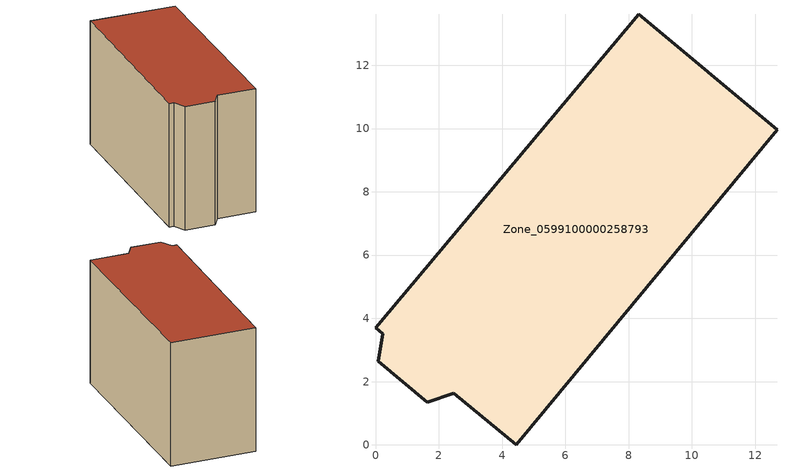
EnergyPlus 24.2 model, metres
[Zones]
Zone_0599100000258793
 floor ground (C_G): 0.09,2.65 0.23,3.51 0,3.7 8.32,13.62 12.69,9.97 4.44,0 2.47,1.64 1.64,1.35 z0
 wall outside (C_F): 0.23,3.51 0.09,2.65 1.64,1.35 2.47,1.64 4.44,0 12.69,9.97 8.32,13.62 0,3.7 0.23,3.51 z0:8.45
 roof outside (C_R): 8.32,13.62 0,3.7 0.23,3.51 0.09,2.65 1.64,1.35 2.47,1.64 4.44,0 12.69,9.97 z8.45
[BUILDING]
Pand.0599100000258793: North Axis=0; Terrain=City; Loads Convergence Tolerance Value=0.04; Temperature Convergence Tolerance Value=0.4; Solar Distribution=FullExterior; Maximum Number of Warmup Days=25; Minimum Number of Warmup Days=1
[Site:Location]
Rotterdam.The.Hague.AP_ZH_NLD Design_Conditions: Latitude=51.96; Longitude=4.45; Time Zone=1; Elevation=-4.5
[SITE:GROUNDTEMPERATURE:BUILDINGSURFACE]
18, 18, 18, 18, 18, 18, 18, 18, 18, 18, 18, 18
[MATERIAL] Thermal Absorptance=0.9; Solar Absorptance=0.7; Visible Absorptance=0.7
Name | Roughness | Thickness | Conductivity | Density | Specific Heat
G.TI.1946-1964 | MediumSmooth | 0.15 | 1 | 540 | 1210
F.TI.1946-1964 | Rough | 0.3 | 0.857143 | 1920 | 840
R.TI.1946-1964 | MediumRough | 0.2 | 0.277778 | 1500 | 1000
[CONSTRUCTION]
C_G: G.TI.1946-1964
C_F: F.TI.1946-1964
C_R: R.TI.1946-1964
[ZONE]
Zone_0599100000258793: Type=1; Multiplier=1; Ceiling Height=Autocalculate; Volume=Autocalculate; Floor Area=autocalculate; Part of Total Floor Area=Yes
[ZONEINFILTRATION:DESIGNFLOWRATE]
Infil_Zone_0599100000258793: Zone or ZoneList or Space or SpaceList=Zone_0599100000258793; Schedule=AlwaysOn; Design Flow Rate Calculation Method=Flow/Area; Flow Rate per Floor Area=0.003; Constant Term Coefficient=1; Temperature Term Coefficient=0; Velocity Term Coefficient=0; Velocity Squared Term Coefficient=0
[HVACTEMPLATE:ZONE:IDEALLOADSAIRSYSTEM]
Zone_0599100000258793: Maximum Heating Supply Air Temperature=50; Minimum Cooling Supply Air Temperature=13; Maximum Heating Supply Air Humidity Ratio=0.0156; Minimum Cooling Supply Air Humidity Ratio=0.0077; Heating Limit=NoLimit; Cooling Limit=NoLimit; Dehumidification Control Type=ConstantSensibleHeatRatio; Cooling Sensible Heat Ratio=0.7; Dehumidification Setpoint=60; Humidification Control Type=None; Humidification Setpoint=30; Outdoor Air Method=None; Outdoor Air Flow Rate per Person=0.00944; Outdoor Air Flow Rate per Zone Floor Area=0; Outdoor Air Flow Rate per Zone=0; Demand Controlled Ventilation Type=None; Outdoor Air Economizer Type=NoEconomizer; Heat Recovery Type=None; Sensible Heat Recovery Effectiveness=0.7; Latent Heat Recovery Effectiveness=0.65
[ZONECONTROL:THERMOSTAT]
ThermostatControl_Zone_0599100000258793: Zone or ZoneList=Zone_0599100000258793; Control Type Schedule=DualSetpointControlType; Control 1=Thermostat_Zone_0599100000258793; Temperature Difference Between Cutout And Setpoint=0
[THERMOSTATSETPOINT:DUALSETPOINT]
Thermostat_Zone_0599100000258793: Heating Setpoint Temperature Schedule=HeatingSetpoint_Zone_0599100000258793; Cooling Setpoint Temperature Schedule=CoolingSetpoint_Zone_0599100000258793
[SCHEDULE:COMPACT]
HeatingSetpoint_Zone_0599100000258793: Through: 12/31, For: AllDays, Until: 24:00, 21
CoolingSetpoint_Zone_0599100000258793: Through: 12/31, For: AllDays, Until: 24:00, 24
DualSetpointControlType: Through: 12/31, For: AllDays, Until: 24:00, 4
AlwaysOn: Through: 12/31, For: AllDays, Until: 24:00, 1
